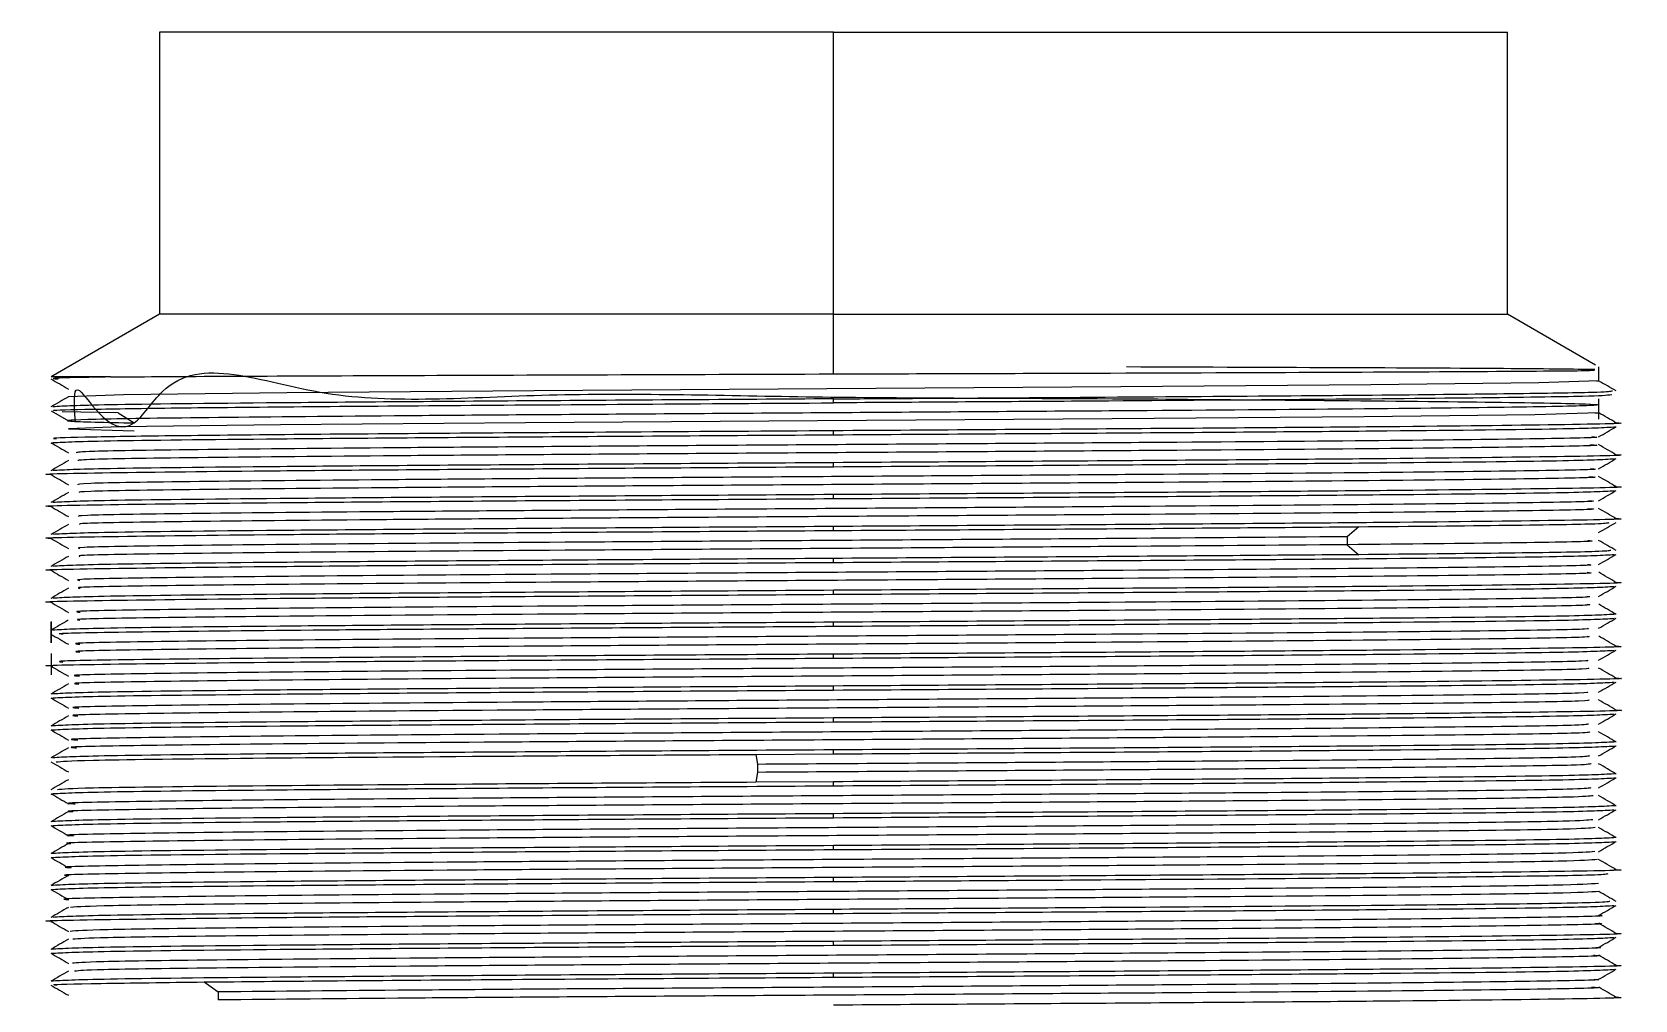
# Model space of a CAD drawing. Header units: millimetres. Extents: x 101 to 291, y 114 to 180.
# Drawn here: x 265.64 to 272.12, y 176.19 to 180.1 of the extents above; entities that cross this region are included whole.
import ezdxf

# ---------------------------------------------------------------- set-up
doc = ezdxf.new("R2010")
doc.units = ezdxf.units.MM

msp = doc.modelspace()

# ---------------------------------------------------------------- linework, layer by layer
at = {"color": 7, "linetype": 'Continuous', "lineweight": 25}
for p, q in [((266.1586, 180.0999), (266.1586, 178.9589)), ((268.8836, 180.0999), (266.1586, 180.0999)), ((268.8836, 178.9589), (268.8836, 180.0999)), ((268.8836, 180.0999), (271.6086, 180.0999)), ((271.6086, 178.9589), (271.6086, 180.0999)), ((266.1586, 178.9589), (265.72, 178.7057)), ((268.8836, 178.9589), (266.1586, 178.9589)), ((268.8836, 178.7178), (268.8836, 178.9589)), ((268.8836, 178.9589), (271.6086, 178.9589)), ((271.9646, 178.7534), (271.6086, 178.9589)), ((271.9772, 178.6894), (271.9772, 178.7468)), ((265.9609, 178.7057), (265.72, 178.7057)), ((268.8836, 178.6009), (268.8836, 178.617)), ((271.9772, 178.5355), (271.9772, 178.6178)), ((265.9919, 178.56), (265.7651, 178.5652)), ((265.9919, 178.5601), (266.0557, 178.5198)), ((268.8836, 178.4719), (268.8836, 178.488)), ((268.8836, 178.3429), (268.8836, 178.359)), ((268.8836, 178.2139), (268.8836, 178.23)), ((268.8836, 178.0849), (268.8836, 178.101)), ((271.0067, 178.1), (270.9598, 178.0597)), ((270.9598, 178.0597), (270.9598, 178.0274)), ((270.9598, 178.0274), (271.0067, 177.9871)), ((268.8836, 177.9559), (268.8836, 177.972)), ((268.8836, 177.8269), (268.8836, 177.843)), ((265.72, 177.7165), (265.72, 177.6309)), ((265.72, 177.714), (265.72, 177.6309)), ((265.72, 177.6309), (265.72, 177.714)), ((268.8836, 177.6979), (268.8836, 177.714)), ((265.72, 177.5875), (265.72, 177.5019)), ((268.8836, 177.5689), (268.8836, 177.585)), ((268.8836, 177.4399), (268.8836, 177.456)), ((268.8836, 177.3109), (268.8836, 177.327)), ((268.5696, 177.1798), (268.8836, 177.1819)), ((268.5696, 177.1799), (268.5765, 177.1396)), ((268.8836, 177.1819), (268.8836, 177.198)), ((268.5765, 177.1072), (268.5696, 177.0669)), ((268.5765, 177.1395), (268.5765, 177.1073)), ((268.8836, 177.069), (268.5696, 177.067)), ((268.8836, 177.0529), (268.8836, 177.069)), ((268.8836, 176.9239), (268.8836, 176.94)), ((268.8836, 176.7949), (268.8836, 176.811)), ((268.8836, 176.6659), (268.8836, 176.682)), ((268.8836, 176.5369), (268.8836, 176.553)), ((268.8836, 176.4079), (268.8836, 176.424)), ((268.8836, 176.2789), (268.8836, 176.295)), ((266.3391, 176.2597), (266.3952, 176.2194)), ((266.3953, 176.2194), (266.3953, 176.1871))]:
    msp.add_line(p, q, dxfattribs=at)
at = {"color": 7, "linetype": 'Continuous', "lineweight": 25, "flags": 128}
for points in [[(271.9677, 178.6897), (271.9773, 178.6894), (271.7345, 178.6813), (271.0559, 178.6732), (270.0454, 178.6651), (268.8572, 178.657), (267.6731, 178.649), (266.674, 178.6409), (266.0125, 178.6328), (265.7899, 178.6247), (265.7899, 178.6247)], [(265.7207, 178.5684), (265.7561, 178.548), (265.7914, 178.5276)], [(271.9615, 178.5607), (271.9769, 178.5601), (271.7193, 178.552), (271.0283, 178.5439), (270.0095, 178.5359), (268.8187, 178.5278), (267.6378, 178.5197), (266.6473, 178.5116), (265.9986, 178.5036), (265.7908, 178.4955), (266.0557, 178.4874), (266.0557, 178.4874)]]:
    msp.add_lwpolyline(points, dxfattribs=at)
at = {"color": 7, "linetype": 'Continuous', "lineweight": 25}
for points, knots in [([(265.8184, 178.5282), (265.8141, 178.5928), (265.8026, 178.7671), (265.9886, 178.3756), (266.2628, 178.8277), (266.7987, 178.5695), (267.7105, 178.6518), (268.7709, 178.6208), (269.8416, 178.6201), (270.8006, 178.6113), (271.5343, 178.6047), (271.9567, 178.5975), (272.0182, 178.5905), (271.7116, 178.5834), (271.0729, 178.5764), (270.1771, 178.5693), (269.1294, 178.5622), (268.0528, 178.5551), (267.0742, 178.5481), (266.3063, 178.541), (265.8475, 178.5339), (265.7215, 178.5269), (265.9443, 178.5221), (266.0557, 178.5198)], [0, 0, 0, 0, 0.023196, 0.062577, 0.076601, 0.127902, 0.179203, 0.230505, 0.281806, 0.333107, 0.384408, 0.435709, 0.487009, 0.538309, 0.589609, 0.640908, 0.692207, 0.743506, 0.794805, 0.846104, 0.897403, 0.948702, 1, 1, 1, 1]), ([(268.8836, 178.7178), (269.2428, 178.719), (269.9603, 178.7213), (270.9115, 178.7248), (271.6059, 178.7284), (271.9799, 178.7314), (271.9604, 178.7332), (271.9534, 178.7339)], [0, 0, 0, 0, 0.219522, 0.438617, 0.657284, 0.875524, 1, 1, 1, 1]), ([(271.962, 178.7354), (271.872, 178.7366), (271.6921, 178.7389), (271.0092, 178.7425), (270.3812, 178.7448), (270.0675, 178.746)], [0, 0, 0, 0, 0.3339896, 0.667323, 1, 1, 1, 1]), ([(265.9609, 178.7057), (265.8403, 178.7035), (265.692, 178.7008), (265.7396, 178.6981), (265.7484, 178.6976)], [0, 0, 0, 0, 0.813037, 1, 1, 1, 1]), ([(265.7198, 178.6977), (265.7316, 178.6909), (265.7551, 178.6773), (265.7787, 178.6637), (265.7905, 178.6569)], [0, 0, 0, 0, 0.5, 1, 1, 1, 1]), ([(265.9609, 178.7057), (266.1057, 178.7067), (266.3951, 178.7087), (267.1091, 178.7117), (267.9556, 178.7148), (268.5744, 178.7168), (268.8836, 178.7178)], [0, 0, 0, 0, 0.250623, 0.50083, 0.750623, 1, 1, 1, 1]), ([(272.0474, 178.6491), (272.0356, 178.656), (272.012, 178.6696), (271.9885, 178.6832), (271.9767, 178.69)], [0, 0, 0, 0, 0.5, 1, 1, 1, 1]), ([(265.7904, 178.6255), (265.7786, 178.6187), (265.755, 178.6051), (265.7315, 178.5914), (265.7197, 178.5846)], [0, 0, 0, 0, 0.5, 1, 1, 1, 1]), ([(268.8836, 178.617), (268.469, 178.6143), (267.6399, 178.6089), (266.5947, 178.6009), (265.8686, 178.5929), (265.774, 178.5876), (265.7275, 178.585)], [0, 0, 0, 0, 0.251947, 0.503893, 0.75584, 1, 1, 1, 1]), ([(265.7412, 178.5686), (265.7353, 178.5692), (265.7108, 178.5714), (265.8665, 178.5754), (266.2018, 178.5805), (266.7157, 178.5856), (267.3592, 178.5907), (268.0974, 178.5958), (268.6215, 178.5992), (268.8836, 178.6009)], [0, 0, 0, 0, 0.050507, 0.208756, 0.367005, 0.525253, 0.683502, 0.841751, 1, 1, 1, 1]), ([(268.8836, 178.617), (269.1683, 178.6188), (269.7378, 178.6225), (270.5296, 178.6281), (271.2038, 178.6336), (271.7039, 178.6392), (272.0076, 178.6445), (272.0252, 178.6479), (272.0333, 178.6495)], [0, 0, 0, 0, 0.170584, 0.341168, 0.511752, 0.682336, 0.85292, 1, 1, 1, 1]), ([(272.0301, 178.6328), (272.0087, 178.6309), (271.963, 178.6268), (271.5093, 178.6205), (270.8018, 178.614), (269.8926, 178.6074), (269.2199, 178.6031), (268.8836, 178.6009)], [0, 0, 0, 0, 0.18049, 0.385367, 0.590245, 0.795122, 1, 1, 1, 1]), ([(272.0474, 178.5201), (272.0356, 178.5269), (272.0122, 178.5404), (271.9888, 178.554), (271.9772, 178.5607)], [0, 0, 0, 0, 0.503483, 1, 1, 1, 1]), ([(265.7201, 178.4396), (265.7677, 178.4423), (265.8628, 178.4477), (266.5943, 178.4557), (267.64, 178.4638), (268.4691, 178.4692), (268.8836, 178.4719)], [0, 0, 0, 0, 0.249949, 0.499966, 0.749983, 1, 1, 1, 1]), ([(268.8836, 178.488), (268.6215, 178.4863), (268.0974, 178.4829), (267.3592, 178.4778), (266.7157, 178.4727), (266.2018, 178.4676), (265.8665, 178.4625), (265.7108, 178.4585), (265.7353, 178.4563), (265.7412, 178.4558)], [0, 0, 0, 0, 0.158297, 0.316595, 0.474892, 0.63319, 0.791487, 0.949784, 1, 1, 1, 1]), ([(272.0401, 178.5205), (272.0426, 178.5204), (272.1273, 178.5176), (271.8472, 178.5122), (271.1882, 178.5041), (270.1234, 178.4961), (269.2969, 178.4907), (268.8836, 178.488)], [0, 0, 0, 0, 0.007261, 0.255445, 0.50363, 0.751815, 1, 1, 1, 1]), ([(268.8836, 178.4719), (269.2982, 178.4746), (270.1273, 178.4799), (271.173, 178.488), (271.9045, 178.4961), (271.9996, 178.5014), (272.0471, 178.5041)], [0, 0, 0, 0, 0.250011, 0.500023, 0.750034, 1, 1, 1, 1]), ([(271.9767, 178.4634), (271.9886, 178.4702), (272.0122, 178.4839), (272.0359, 178.4975), (272.0477, 178.5044)], [0, 0, 0, 0, 0.5, 1, 1, 1, 1]), ([(265.7196, 178.4399), (265.7314, 178.433), (265.7551, 178.4194), (265.7787, 178.4057), (265.7905, 178.3989)], [0, 0, 0, 0, 0.5, 1, 1, 1, 1]), ([(271.9485, 178.4636), (271.9567, 178.4631), (272.0089, 178.4603), (271.7364, 178.455), (271.1399, 178.4479), (270.2366, 178.4407), (269.1777, 178.4335), (268.0816, 178.4263), (267.0804, 178.4191), (266.3094, 178.4119), (265.8437, 178.4052), (265.8287, 178.401), (265.8221, 178.3991)], [0, 0, 0, 0, 0.020822, 0.1322838, 0.243745, 0.3552056, 0.4666654, 0.5781246, 0.6895831, 0.8010409, 0.9124983, 1, 1, 1, 1]), ([(271.9415, 178.4318), (271.9533, 178.4312), (272.0115, 178.4282), (271.7387, 178.4228), (271.1393, 178.4156), (270.2368, 178.4084), (269.1776, 178.4012), (268.0817, 178.394), (267.0801, 178.3868), (266.3103, 178.3796), (265.8515, 178.3731), (265.8351, 178.369), (265.8283, 178.3673)], [0, 0, 0, 0, 0.028204, 0.139664, 0.251124, 0.362583, 0.474041, 0.585499, 0.696955, 0.808412, 0.919867, 1, 1, 1, 1]), ([(272.0476, 178.3911), (272.0358, 178.3979), (272.0121, 178.4115), (271.9885, 178.4252), (271.9767, 178.432)], [0, 0, 0, 0, 0.5, 1, 1, 1, 1]), ([(265.7266, 178.3104), (265.7243, 178.3105), (265.6399, 178.3132), (265.9202, 178.3187), (266.5789, 178.3267), (267.6438, 178.3348), (268.4703, 178.3402), (268.8836, 178.3429)], [0, 0, 0, 0, 0.006712, 0.255034, 0.503356, 0.751678, 1, 1, 1, 1]), ([(265.7906, 178.3675), (265.7788, 178.3607), (265.7551, 178.347), (265.7314, 178.3334), (265.7196, 178.3266)], [0, 0, 0, 0, 0.5, 1, 1, 1, 1]), ([(268.8836, 178.359), (268.469, 178.3563), (267.6399, 178.3509), (266.5947, 178.3429), (265.8687, 178.3349), (265.7742, 178.3296), (265.7276, 178.327)], [0, 0, 0, 0, 0.251988, 0.503977, 0.755965, 1, 1, 1, 1]), ([(272.0396, 178.3915), (272.0422, 178.3914), (272.1273, 178.3886), (271.8473, 178.3832), (271.1882, 178.3751), (270.1234, 178.3671), (269.2969, 178.3617), (268.8836, 178.359)], [0, 0, 0, 0, 0.00778, 0.255835, 0.50389, 0.751945, 1, 1, 1, 1]), ([(268.8836, 178.3429), (269.2982, 178.3456), (270.1273, 178.3509), (271.1726, 178.359), (271.8997, 178.367), (271.9944, 178.3723), (272.0411, 178.3749)], [0, 0, 0, 0, 0.251591, 0.503182, 0.754773, 1, 1, 1, 1]), ([(271.9768, 178.3344), (271.9887, 178.3412), (272.0123, 178.3549), (272.036, 178.3685), (272.0478, 178.3754)], [0, 0, 0, 0, 0.5, 1, 1, 1, 1]), ([(265.7196, 178.3109), (265.7314, 178.304), (265.7551, 178.2904), (265.7787, 178.2767), (265.7905, 178.2699)], [0, 0, 0, 0, 0.5, 1, 1, 1, 1]), ([(271.9422, 178.3346), (271.9518, 178.334), (272.0006, 178.331), (271.7126, 178.3256), (271.0963, 178.3185), (270.1816, 178.3113), (269.1171, 178.3041), (268.023, 178.2969), (267.0305, 178.2897), (266.2756, 178.2825), (265.8331, 178.276), (265.8291, 178.2718), (265.8274, 178.2701)], [0, 0, 0, 0, 0.027236, 0.138666, 0.250096, 0.361527, 0.472958, 0.58439, 0.695823, 0.807255, 0.918687, 1, 1, 1, 1]), ([(271.9367, 178.3028), (271.9495, 178.302), (272.0038, 178.2989), (271.7147, 178.2934), (271.0958, 178.2862), (270.1817, 178.279), (269.117, 178.2718), (268.0231, 178.2646), (267.0302, 178.2574), (266.2766, 178.2502), (265.8403, 178.2438), (265.8345, 178.2399), (265.8322, 178.2383)], [0, 0, 0, 0, 0.034582, 0.146009, 0.257438, 0.368867, 0.480296, 0.591727, 0.703157, 0.814587, 0.926017, 1, 1, 1, 1]), ([(272.0477, 178.2621), (272.0359, 178.2689), (272.0122, 178.2826), (271.9886, 178.2962), (271.9767, 178.303)], [0, 0, 0, 0, 0.5, 1, 1, 1, 1]), ([(265.7261, 178.1814), (265.7241, 178.1815), (265.6399, 178.1842), (265.9203, 178.1897), (266.5789, 178.1977), (267.6438, 178.2058), (268.4704, 178.2112), (268.8836, 178.2139)], [0, 0, 0, 0, 0.006285, 0.254714, 0.503143, 0.751571, 1, 1, 1, 1]), ([(265.7906, 178.2385), (265.7788, 178.2317), (265.7551, 178.218), (265.7315, 178.2044), (265.7196, 178.1975)], [0, 0, 0, 0, 0.5, 1, 1, 1, 1]), ([(268.8836, 178.23), (268.469, 178.2273), (267.6399, 178.2219), (266.5947, 178.2139), (265.8687, 178.2059), (265.7741, 178.2006), (265.7275, 178.198)], [0, 0, 0, 0, 0.251959, 0.503919, 0.755878, 1, 1, 1, 1]), ([(272.0392, 178.2625), (272.042, 178.2624), (272.1273, 178.2596), (271.8474, 178.2542), (271.1882, 178.2461), (270.1234, 178.2381), (269.2969, 178.2327), (268.8836, 178.23)], [0, 0, 0, 0, 0.008175, 0.256131, 0.504088, 0.752044, 1, 1, 1, 1]), ([(268.8836, 178.2139), (269.2982, 178.2166), (270.1273, 178.2219), (271.1726, 178.23), (271.8995, 178.238), (271.9941, 178.2433), (272.0408, 178.2459)], [0, 0, 0, 0, 0.251665, 0.503331, 0.754996, 1, 1, 1, 1]), ([(271.9767, 178.2054), (271.9886, 178.2122), (272.0122, 178.2259), (272.0359, 178.2395), (272.0477, 178.2464)], [0, 0, 0, 0, 0.5, 1, 1, 1, 1]), ([(265.7195, 178.1819), (265.7313, 178.175), (265.7549, 178.1614), (265.7786, 178.1477), (265.7904, 178.1409)], [0, 0, 0, 0, 0.5, 1, 1, 1, 1]), ([(271.9374, 178.2056), (271.9476, 178.2049), (271.992, 178.2018), (271.6874, 178.1962), (271.0519, 178.1891), (270.126, 178.1819), (269.0563, 178.1747), (267.9648, 178.1675), (266.9814, 178.1603), (266.243, 178.1531), (265.8232, 178.1467), (265.8293, 178.1427), (265.8317, 178.1411)], [0, 0, 0, 0, 0.033289, 0.144759, 0.256229, 0.367698, 0.479168, 0.590639, 0.70211, 0.813581, 0.925053, 1, 1, 1, 1]), ([(271.9333, 178.1738), (271.9465, 178.1729), (271.9957, 178.1696), (271.6893, 178.164), (271.0515, 178.1568), (270.1261, 178.1496), (269.0563, 178.1424), (267.9649, 178.1352), (266.9811, 178.128), (266.2441, 178.1208), (265.8299, 178.1146), (265.8337, 178.1107), (265.8352, 178.1093)], [0, 0, 0, 0, 0.040591, 0.152058, 0.263524, 0.374991, 0.486458, 0.597926, 0.709394, 0.820862, 0.932332, 1, 1, 1, 1]), ([(272.0477, 178.1331), (272.0358, 178.1399), (272.0122, 178.1535), (271.9885, 178.1672), (271.9767, 178.174)], [0, 0, 0, 0, 0.5, 1, 1, 1, 1]), ([(265.7265, 178.0524), (265.7243, 178.0525), (265.6399, 178.0552), (265.9202, 178.0607), (266.5789, 178.0687), (267.6438, 178.0768), (268.4703, 178.0822), (268.8836, 178.0849)], [0, 0, 0, 0, 0.006697, 0.255023, 0.503348, 0.751674, 1, 1, 1, 1]), ([(265.7905, 178.1095), (265.7787, 178.1027), (265.7551, 178.089), (265.7314, 178.0754), (265.7196, 178.0686)], [0, 0, 0, 0, 0.5, 1, 1, 1, 1]), ([(268.8836, 178.101), (268.469, 178.0983), (267.6399, 178.0929), (266.5947, 178.0849), (265.8689, 178.0769), (265.7743, 178.0716), (265.7278, 178.069)], [0, 0, 0, 0, 0.25204, 0.504079, 0.756119, 1, 1, 1, 1]), ([(272.0396, 178.1335), (272.0422, 178.1334), (272.1273, 178.1306), (271.8473, 178.1252), (271.1882, 178.1171), (270.1234, 178.1091), (269.2969, 178.1037), (268.8836, 178.101)], [0, 0, 0, 0, 0.007792, 0.255844, 0.503896, 0.751948, 1, 1, 1, 1]), ([(271.0067, 178.1), (271.2213, 178.102), (271.6505, 178.1062), (271.9948, 178.1118), (272.012, 178.1154), (272.0193, 178.1169)], [0, 0, 0, 0, 0.365506, 0.731011, 1, 1, 1, 1]), ([(271.9767, 178.0764), (271.9885, 178.0832), (272.0122, 178.0969), (272.0358, 178.1105), (272.0476, 178.1174)], [0, 0, 0, 0, 0.5, 1, 1, 1, 1]), ([(265.7196, 178.0529), (265.7314, 178.046), (265.7551, 178.0324), (265.7787, 178.0187), (265.7905, 178.0119)], [0, 0, 0, 0, 0.5, 1, 1, 1, 1]), ([(270.9598, 178.0597), (270.6674, 178.0573), (270.0826, 178.0525), (268.9921, 178.0453), (267.9077, 178.0381), (266.9326, 178.0309), (266.2114, 178.0237), (265.8132, 178.0174), (265.8287, 178.0136), (265.8347, 178.0121)], [0, 0, 0, 0, 0.1510866, 0.3021735, 0.4532614, 0.60435, 0.7554393, 0.9065289, 1, 1, 1, 1]), ([(270.9598, 178.0274), (270.6674, 178.025), (270.0826, 178.0202), (268.9921, 178.013), (267.9078, 178.0058), (266.9323, 177.9986), (266.2125, 177.9914), (265.8193, 177.9853), (265.8322, 177.9816), (265.8368, 177.9803)], [0, 0, 0, 0, 0.15258, 0.305161, 0.457743, 0.610325, 0.762908, 0.915491, 1, 1, 1, 1]), ([(271.9326, 178.0445), (271.9438, 178.0436), (271.9842, 178.0403), (271.675, 178.0346), (271.1982, 178.0298), (270.9598, 178.0274)], [0, 0, 0, 0, 0.161198, 0.580599, 1, 1, 1, 1]), ([(272.0476, 178.004), (272.0358, 178.0109), (272.0121, 178.0245), (271.9885, 178.0382), (271.9766, 178.045)], [0, 0, 0, 0, 0.5, 1, 1, 1, 1]), ([(265.7265, 177.9234), (265.7243, 177.9235), (265.6399, 177.9262), (265.9202, 177.9317), (266.5789, 177.9397), (267.6438, 177.9478), (268.4703, 177.9532), (268.8836, 177.9559)], [0, 0, 0, 0, 0.006622, 0.254967, 0.503311, 0.751656, 1, 1, 1, 1]), ([(265.7902, 177.9803), (265.7785, 177.9735), (265.755, 177.96), (265.7315, 177.9464), (265.7198, 177.9396)], [0, 0, 0, 0, 0.5, 1, 1, 1, 1]), ([(268.8836, 177.972), (268.469, 177.9693), (267.6399, 177.9639), (266.5947, 177.9559), (265.8685, 177.9479), (265.7739, 177.9426), (265.7273, 177.94)], [0, 0, 0, 0, 0.251907, 0.503814, 0.7557211, 1, 1, 1, 1]), ([(271.9314, 177.9476), (271.9409, 177.9466), (271.9739, 177.9432), (271.6337, 177.9375), (270.9609, 177.9303), (270.0135, 177.9231), (268.9347, 177.9159), (267.8493, 177.9087), (266.8852, 177.9015), (266.1809, 177.8943), (265.8039, 177.8882), (265.828, 177.8844), (265.8367, 177.8831)], [0, 0, 0, 0, 0.045509, 0.156977, 0.268446, 0.379914, 0.491382, 0.60285, 0.714319, 0.825788, 0.937258, 1, 1, 1, 1]), ([(268.8836, 177.9559), (269.2982, 177.9586), (270.1273, 177.9639), (271.1726, 177.972), (271.8992, 177.98), (271.9939, 177.9853), (272.0405, 177.9879)], [0, 0, 0, 0, 0.251744, 0.503488, 0.755232, 1, 1, 1, 1]), ([(272.0256, 178.0045), (272.0183, 178.0028), (272.002, 177.9991), (271.6513, 177.9933), (271.2216, 177.9892), (271.0067, 177.9871)], [0, 0, 0, 0, 0.289847, 0.644923, 1, 1, 1, 1]), ([(271.9767, 177.9474), (271.9886, 177.9542), (272.0122, 177.9679), (272.0359, 177.9815), (272.0477, 177.9884)], [0, 0, 0, 0, 0.4999997, 1, 1, 1, 1]), ([(265.7195, 177.9239), (265.7313, 177.917), (265.755, 177.9034), (265.7786, 177.8897), (265.7904, 177.8829)], [0, 0, 0, 0, 0.5, 1, 1, 1, 1]), ([(271.93, 177.9158), (271.9418, 177.9146), (271.9787, 177.9111), (271.6352, 177.9052), (270.9606, 177.898), (270.0136, 177.8908), (268.9346, 177.8836), (267.8494, 177.8764), (266.8848, 177.8692), (266.1821, 177.862), (265.8094, 177.8561), (265.8304, 177.8525), (265.8374, 177.8513)], [0, 0, 0, 0, 0.0526921, 0.1641567, 0.2756211, 0.3870854, 0.4985497, 0.6100141, 0.7214788, 0.8329439, 0.9444095, 1, 1, 1, 1]), ([(272.0475, 177.8751), (272.0358, 177.8819), (272.0124, 177.8955), (271.9889, 177.909), (271.9772, 177.9158)], [0, 0, 0, 0, 0.5, 1, 1, 1, 1]), ([(265.7271, 177.7944), (265.7247, 177.7945), (265.6399, 177.7972), (265.9201, 177.8027), (266.579, 177.8107), (267.6438, 177.8188), (268.4703, 177.8242), (268.8836, 177.8269)], [0, 0, 0, 0, 0.0072722, 0.2554541, 0.5036361, 0.751818, 1, 1, 1, 1]), ([(265.7901, 177.8513), (265.7784, 177.8445), (265.7549, 177.831), (265.7315, 177.8174), (265.7197, 177.8106)], [0, 0, 0, 0, 0.5, 1, 1, 1, 1]), ([(268.8836, 177.843), (268.469, 177.8403), (267.6399, 177.8349), (266.5947, 177.8269), (265.8684, 177.8189), (265.7738, 177.8136), (265.7273, 177.811)], [0, 0, 0, 0, 0.251889, 0.503777, 0.755666, 1, 1, 1, 1]), ([(271.9301, 177.8186), (271.9384, 177.8175), (271.9646, 177.814), (271.6052, 177.8081), (270.9144, 177.8009), (269.9566, 177.7937), (268.8738, 177.7865), (267.7921, 177.7793), (266.8381, 177.7721), (266.1513, 177.7649), (265.7945, 177.7589), (265.8266, 177.7553), (265.8375, 177.7541)], [0, 0, 0, 0, 0.051567, 0.163014, 0.274462, 0.385908, 0.497354, 0.608799, 0.720243, 0.831687, 0.94313, 1, 1, 1, 1]), ([(272.0401, 177.8755), (272.0426, 177.8754), (272.1273, 177.8726), (271.8472, 177.8672), (271.1882, 177.8591), (270.1234, 177.8511), (269.2969, 177.8457), (268.8836, 177.843)], [0, 0, 0, 0, 0.007254, 0.255441, 0.503627, 0.751814, 1, 1, 1, 1]), ([(268.8836, 177.8269), (269.2982, 177.8296), (270.1274, 177.8349), (271.1725, 177.843), (271.8991, 177.851), (271.9937, 177.8563), (272.0403, 177.8589)], [0, 0, 0, 0, 0.251803, 0.503606, 0.755409, 1, 1, 1, 1]), ([(271.9767, 177.8184), (271.9885, 177.8252), (272.0121, 177.8389), (272.0358, 177.8525), (272.0476, 177.8593)], [0, 0, 0, 0, 0.4999997, 1, 1, 1, 1]), ([(265.7195, 177.7948), (265.7313, 177.788), (265.755, 177.7744), (265.7786, 177.7607), (265.7905, 177.7539)], [0, 0, 0, 0, 0.5, 1, 1, 1, 1]), ([(271.9301, 177.7868), (271.9403, 177.7855), (271.9698, 177.7818), (271.6066, 177.7758), (270.9141, 177.7686), (269.9567, 177.7614), (268.8737, 177.7542), (267.7921, 177.747), (266.8377, 177.7398), (266.1527, 177.7326), (265.7995, 177.7268), (265.8281, 177.7233), (265.8369, 177.7223)], [0, 0, 0, 0, 0.058701, 0.17015, 0.281597, 0.393044, 0.50449, 0.615935, 0.72738, 0.838824, 0.950268, 1, 1, 1, 1]), ([(272.0475, 177.7461), (272.0357, 177.7529), (272.0123, 177.7664), (271.9888, 177.78), (271.9771, 177.7868)], [0, 0, 0, 0, 0.5, 1, 1, 1, 1]), ([(265.79, 177.7222), (265.7783, 177.7155), (265.7548, 177.7019), (265.7314, 177.6884), (265.7196, 177.6816)], [0, 0, 0, 0, 0.5, 1, 1, 1, 1]), ([(268.8836, 177.714), (268.469, 177.7113), (267.6399, 177.7059), (266.5947, 177.6979), (265.8679, 177.6899), (265.7733, 177.6846), (265.7266, 177.682)], [0, 0, 0, 0, 0.251716, 0.503431, 0.755147, 1, 1, 1, 1]), ([(265.7693, 177.6654), (265.7573, 177.6665), (265.7202, 177.6701), (266.081, 177.6761), (266.7849, 177.6834), (267.7681, 177.6906), (268.5118, 177.6955), (268.8836, 177.6979)], [0, 0, 0, 0, 0.108034, 0.331026, 0.554017, 0.777009, 1, 1, 1, 1]), ([(271.9299, 177.6896), (271.9362, 177.6883), (271.9548, 177.6847), (271.5754, 177.6787), (270.8671, 177.6715), (269.8993, 177.6643), (268.8129, 177.6571), (267.7353, 177.6499), (266.7917, 177.6427), (266.1228, 177.6355), (265.7855, 177.6296), (265.8247, 177.6262), (265.837, 177.6251)], [0, 0, 0, 0, 0.057729, 0.16915, 0.280572, 0.391995, 0.503418, 0.614842, 0.726266, 0.83769, 0.949113, 1, 1, 1, 1]), ([(272.0471, 177.7462), (271.9996, 177.7436), (271.9045, 177.7382), (271.1729, 177.7301), (270.1273, 177.7221), (269.2982, 177.7167), (268.8836, 177.714)], [0, 0, 0, 0, 0.24995, 0.499966, 0.749983, 1, 1, 1, 1]), ([(268.8836, 177.6979), (269.2982, 177.7006), (270.1274, 177.7059), (271.1725, 177.714), (271.899, 177.722), (271.9937, 177.7273), (272.0403, 177.7299)], [0, 0, 0, 0, 0.251804, 0.503609, 0.755413, 1, 1, 1, 1]), ([(271.9767, 177.6894), (271.9885, 177.6962), (272.0122, 177.7099), (272.0358, 177.7235), (272.0477, 177.7303)], [0, 0, 0, 0, 0.5, 1, 1, 1, 1]), ([(265.7196, 177.6658), (265.7315, 177.659), (265.7551, 177.6453), (265.7788, 177.6317), (265.7906, 177.6248)], [0, 0, 0, 0, 0.5, 1, 1, 1, 1]), ([(271.9311, 177.6578), (271.9391, 177.6564), (271.9606, 177.6526), (271.5768, 177.6464), (270.8668, 177.6392), (269.8994, 177.632), (268.8129, 177.6248), (267.7353, 177.6176), (266.7915, 177.6104), (266.1236, 177.6033), (265.7878, 177.5974), (265.825, 177.594), (265.836, 177.593)], [0, 0, 0, 0, 0.06468, 0.17572, 0.286761, 0.397802, 0.508844, 0.619886, 0.730929, 0.841971, 0.953013, 1, 1, 1, 1]), ([(272.0475, 177.6171), (272.0357, 177.6239), (272.0123, 177.6374), (271.9888, 177.651), (271.9771, 177.6578)], [0, 0, 0, 0, 0.5, 1, 1, 1, 1]), ([(265.7278, 177.5364), (265.7251, 177.5365), (265.6399, 177.5392), (265.9199, 177.5447), (266.579, 177.5527), (267.6438, 177.5608), (268.4703, 177.5662), (268.8836, 177.5689)], [0, 0, 0, 0, 0.007949, 0.255962, 0.503975, 0.751987, 1, 1, 1, 1]), ([(268.8836, 177.585), (268.5118, 177.5826), (267.7682, 177.5778), (266.7845, 177.5705), (266.0825, 177.5633), (265.725, 177.5574), (265.7583, 177.554), (265.7681, 177.553)], [0, 0, 0, 0, 0.226118, 0.452236, 0.678354, 0.904471, 1, 1, 1, 1]), ([(271.9308, 177.5606), (271.9345, 177.5592), (271.9446, 177.5554), (271.5446, 177.5493), (270.819, 177.5421), (269.8416, 177.5349), (268.7521, 177.5277), (267.6789, 177.5205), (266.7462, 177.5133), (266.0956, 177.5061), (265.777, 177.5004), (265.8226, 177.497), (265.8357, 177.4961)], [0, 0, 0, 0, 0.063683, 0.175119, 0.286556, 0.397992, 0.509427, 0.620862, 0.732296, 0.843729, 0.955162, 1, 1, 1, 1]), ([(272.0404, 177.6175), (272.0427, 177.6174), (272.1273, 177.6146), (271.8471, 177.6092), (271.1883, 177.6011), (270.1234, 177.5931), (269.2969, 177.5877), (268.8836, 177.585)], [0, 0, 0, 0, 0.007001, 0.255251, 0.503501, 0.75175, 1, 1, 1, 1]), ([(268.8836, 177.5689), (269.2982, 177.5716), (270.1274, 177.5769), (271.1725, 177.585), (271.8987, 177.593), (271.9933, 177.5983), (272.0398, 177.6009)], [0, 0, 0, 0, 0.251928, 0.503856, 0.755784, 1, 1, 1, 1]), ([(271.9766, 177.5604), (271.9885, 177.5672), (272.0121, 177.5808), (272.0358, 177.5945), (272.0476, 177.6013)], [0, 0, 0, 0, 0.5, 1, 1, 1, 1]), ([(265.7195, 177.5368), (265.7313, 177.53), (265.755, 177.5163), (265.7787, 177.5027), (265.7905, 177.4958)], [0, 0, 0, 0, 0.5, 1, 1, 1, 1]), ([(271.9335, 177.5288), (271.9384, 177.5272), (271.951, 177.5233), (271.5459, 177.517), (270.8188, 177.5098), (269.8417, 177.5026), (268.752, 177.4954), (267.679, 177.4882), (266.7457, 177.481), (266.0973, 177.4739), (265.781, 177.4683), (265.822, 177.4651), (265.8324, 177.4642)], [0, 0, 0, 0, 0.070925, 0.182364, 0.293803, 0.405242, 0.516679, 0.628117, 0.739553, 0.850989, 0.962424, 1, 1, 1, 1]), ([(272.0477, 177.488), (272.0358, 177.4948), (272.0122, 177.5085), (271.9885, 177.5222), (271.9767, 177.529)], [0, 0, 0, 0, 0.5000003, 1, 1, 1, 1]), ([(265.7904, 177.4645), (265.7786, 177.4576), (265.7549, 177.444), (265.7312, 177.4303), (265.7194, 177.4235)], [0, 0, 0, 0, 0.5, 1, 1, 1, 1]), ([(268.8836, 177.456), (268.4691, 177.4533), (267.64, 177.4479), (266.5943, 177.4399), (265.8627, 177.4318), (265.7676, 177.4264), (265.7201, 177.4237)], [0, 0, 0, 0, 0.250011, 0.500023, 0.750034, 1, 1, 1, 1]), ([(265.7201, 177.4076), (265.7677, 177.4103), (265.8628, 177.4157), (266.5943, 177.4237), (267.64, 177.4318), (268.4691, 177.4372), (268.8836, 177.4399)], [0, 0, 0, 0, 0.24995, 0.499966, 0.749983, 1, 1, 1, 1]), ([(271.9328, 177.4316), (271.9332, 177.4301), (271.934, 177.4262), (271.5127, 177.4199), (270.7703, 177.4127), (269.7836, 177.4055), (268.6913, 177.3983), (267.6231, 177.3911), (266.7013, 177.3839), (266.0695, 177.3767), (265.7688, 177.3711), (265.8198, 177.3679), (265.8329, 177.3671)], [0, 0, 0, 0, 0.0698399, 0.1812773, 0.2927154, 0.4041542, 0.5155937, 0.6270339, 0.7384746, 0.8499158, 0.9613573, 1, 1, 1, 1]), ([(272.0407, 177.4885), (272.0429, 177.4884), (272.1273, 177.4856), (271.847, 177.4802), (271.1883, 177.4721), (270.1234, 177.4641), (269.2969, 177.4587), (268.8836, 177.456)], [0, 0, 0, 0, 0.006654, 0.254991, 0.503327, 0.751664, 1, 1, 1, 1]), ([(268.8836, 177.4399), (269.2982, 177.4426), (270.1274, 177.4479), (271.1725, 177.456), (271.8986, 177.464), (271.9932, 177.4693), (272.0398, 177.4719)], [0, 0, 0, 0, 0.251941, 0.503882, 0.755823, 1, 1, 1, 1]), ([(271.9767, 177.4314), (271.9885, 177.4382), (272.0122, 177.4518), (272.0358, 177.4655), (272.0476, 177.4723)], [0, 0, 0, 0, 0.5, 1, 1, 1, 1]), ([(265.7196, 177.4078), (265.7314, 177.401), (265.7551, 177.3873), (265.7788, 177.3737), (265.7906, 177.3668)], [0, 0, 0, 0, 0.5, 1, 1, 1, 1]), ([(271.9368, 177.3998), (271.938, 177.3981), (271.941, 177.394), (271.5138, 177.3876), (270.77, 177.3804), (269.7837, 177.3732), (268.6912, 177.366), (267.6232, 177.3588), (266.7008, 177.3516), (266.0714, 177.3445), (265.7723, 177.339), (265.8181, 177.3359), (265.8282, 177.3353)], [0, 0, 0, 0, 0.077135, 0.188575, 0.300017, 0.411459, 0.522901, 0.634345, 0.745789, 0.857233, 0.968678, 1, 1, 1, 1]), ([(272.0477, 177.359), (272.0358, 177.3658), (272.0122, 177.3795), (271.9885, 177.3932), (271.9767, 177.4)], [0, 0, 0, 0, 0.5, 1, 1, 1, 1]), ([(265.7905, 177.3355), (265.7787, 177.3287), (265.755, 177.315), (265.7313, 177.3013), (265.7195, 177.2945)], [0, 0, 0, 0, 0.5, 1, 1, 1, 1]), ([(268.8836, 177.327), (268.4691, 177.3243), (267.64, 177.3189), (266.5943, 177.3109), (265.8627, 177.3028), (265.7676, 177.2974), (265.7201, 177.2947)], [0, 0, 0, 0, 0.250011, 0.500023, 0.750034, 1, 1, 1, 1]), ([(265.7201, 177.2786), (265.7677, 177.2813), (265.8628, 177.2867), (266.5943, 177.2947), (267.64, 177.3028), (268.4691, 177.3082), (268.8836, 177.3109)], [0, 0, 0, 0, 0.24995, 0.499966, 0.749983, 1, 1, 1, 1]), ([(271.9359, 177.3026), (271.9322, 177.3009), (271.923, 177.2969), (271.4797, 177.2905), (270.7208, 177.2833), (269.7252, 177.2761), (268.6306, 177.2689), (267.5677, 177.2617), (266.6573, 177.2545), (266.0448, 177.2473), (265.7611, 177.2419), (265.8166, 177.2388), (265.8291, 177.2381)], [0, 0, 0, 0, 0.0758286, 0.1873043, 0.2987798, 0.4102552, 0.5217305, 0.633206, 0.7446817, 0.8561579, 0.9676346, 1, 1, 1, 1]), ([(272.0407, 177.3595), (272.0429, 177.3594), (272.1273, 177.3566), (271.847, 177.3512), (271.1883, 177.3431), (270.1234, 177.3351), (269.2969, 177.3297), (268.8836, 177.327)], [0, 0, 0, 0, 0.006708, 0.255031, 0.503354, 0.751677, 1, 1, 1, 1]), ([(268.8836, 177.3109), (269.2982, 177.3136), (270.1274, 177.3189), (271.1725, 177.327), (271.8983, 177.335), (271.9928, 177.3403), (272.0393, 177.3429)], [0, 0, 0, 0, 0.252057, 0.504114, 0.75617, 1, 1, 1, 1]), ([(271.9767, 177.3023), (271.9886, 177.3092), (272.0122, 177.3228), (272.0359, 177.3365), (272.0477, 177.3433)], [0, 0, 0, 0, 0.5, 1, 1, 1, 1]), ([(265.7196, 177.2788), (265.7315, 177.272), (265.7551, 177.2583), (265.7788, 177.2447), (265.7906, 177.2378)], [0, 0, 0, 0, 0.5, 1, 1, 1, 1]), ([(271.9413, 177.2707), (271.9381, 177.269), (271.9305, 177.2648), (271.4808, 177.2582), (270.7206, 177.251), (269.7253, 177.2438), (268.6305, 177.2366), (267.5678, 177.2294), (266.6567, 177.2223), (266.0468, 177.2151), (265.764, 177.2097), (265.8138, 177.2068), (265.823, 177.2063)], [0, 0, 0, 0, 0.083171, 0.194649, 0.306127, 0.417605, 0.529083, 0.640561, 0.75204, 0.863518, 0.974998, 1, 1, 1, 1]), ([(272.0478, 177.23), (272.036, 177.2368), (272.0123, 177.2505), (271.9887, 177.2641), (271.9768, 177.271)], [0, 0, 0, 0, 0.5000003, 1, 1, 1, 1]), ([(265.7906, 177.2065), (265.7787, 177.1997), (265.7551, 177.186), (265.7314, 177.1723), (265.7196, 177.1655)], [0, 0, 0, 0, 0.5, 1, 1, 1, 1]), ([(268.8836, 177.198), (268.469, 177.1953), (267.6399, 177.1899), (266.5947, 177.1819), (265.8679, 177.1739), (265.7733, 177.1686), (265.7266, 177.166)], [0, 0, 0, 0, 0.251718, 0.503435, 0.755153, 1, 1, 1, 1]), ([(265.7404, 177.1494), (265.7638, 177.1517), (265.8134, 177.1567), (266.4351, 177.1642), (267.3842, 177.172), (268.1744, 177.1772), (268.5696, 177.1798)], [0, 0, 0, 0, 0.231151, 0.487434, 0.743717, 1, 1, 1, 1]), ([(271.9405, 177.1736), (271.932, 177.1718), (271.9121, 177.1676), (271.4457, 177.1611), (270.6713, 177.1539), (269.6647, 177.1467), (268.9392, 177.1419), (268.5765, 177.1395)], [0, 0, 0, 0, 0.155411, 0.36656, 0.577707, 0.788854, 1, 1, 1, 1]), ([(272.0471, 177.2302), (271.9996, 177.2276), (271.9045, 177.2222), (271.1729, 177.2141), (270.1273, 177.2061), (269.2982, 177.2007), (268.8836, 177.198)], [0, 0, 0, 0, 0.24995, 0.499966, 0.749983, 1, 1, 1, 1]), ([(268.8836, 177.1819), (269.2982, 177.1846), (270.1273, 177.1899), (271.173, 177.198), (271.9045, 177.2061), (271.9996, 177.2114), (272.0471, 177.2141)], [0, 0, 0, 0, 0.250011, 0.500023, 0.750034, 1, 1, 1, 1]), ([(271.9767, 177.1733), (271.9885, 177.1802), (272.0122, 177.1938), (272.0358, 177.2075), (272.0477, 177.2143)], [0, 0, 0, 0, 0.5, 1, 1, 1, 1]), ([(265.7199, 177.1497), (265.7316, 177.1429), (265.7552, 177.1293), (265.7788, 177.1157), (265.7906, 177.1088)], [0, 0, 0, 0, 0.5, 1, 1, 1, 1]), ([(271.9473, 177.1418), (271.9389, 177.1398), (271.9201, 177.1355), (271.4467, 177.1288), (270.6711, 177.1216), (269.6648, 177.1144), (268.9393, 177.1096), (268.5765, 177.1072)], [0, 0, 0, 0, 0.167056, 0.375294, 0.58353, 0.791765, 1, 1, 1, 1]), ([(272.0478, 177.101), (272.0359, 177.1078), (272.0123, 177.1215), (271.9886, 177.1352), (271.9768, 177.142)], [0, 0, 0, 0, 0.5, 1, 1, 1, 1]), ([(265.7905, 177.0775), (265.7787, 177.0707), (265.7551, 177.0571), (265.7316, 177.0435), (265.7198, 177.0367)], [0, 0, 0, 0, 0.5, 1, 1, 1, 1]), ([(265.7201, 177.0206), (265.7677, 177.0233), (265.8628, 177.0287), (266.5943, 177.0367), (267.64, 177.0448), (268.4691, 177.0502), (268.8836, 177.0529)], [0, 0, 0, 0, 0.24995, 0.499966, 0.749983, 1, 1, 1, 1]), ([(268.5696, 177.067), (268.1744, 177.0644), (267.3841, 177.0591), (266.4356, 177.0513), (265.8185, 177.0439), (265.7688, 177.039), (265.7457, 177.0367)], [0, 0, 0, 0, 0.258392, 0.516785, 0.775177, 1, 1, 1, 1]), ([(271.9459, 177.0446), (271.932, 177.0427), (271.9005, 177.0384), (271.4107, 177.0317), (270.62, 177.0245), (269.6074, 177.0173), (268.5094, 177.0101), (267.4584, 177.0029), (266.5716, 176.9957), (265.9987, 176.9886), (265.7462, 176.9833), (265.8084, 176.9805), (265.8179, 176.9801)], [0, 0, 0, 0, 0.088219, 0.199698, 0.311177, 0.422655, 0.534132, 0.64561, 0.757087, 0.868565, 0.980043, 1, 1, 1, 1]), ([(272.0471, 177.1012), (271.9996, 177.0986), (271.9045, 177.0932), (271.1729, 177.0851), (270.1273, 177.0771), (269.2982, 177.0717), (268.8836, 177.069)], [0, 0, 0, 0, 0.24995, 0.499966, 0.749983, 1, 1, 1, 1]), ([(268.8836, 177.0529), (269.2982, 177.0556), (270.1273, 177.0609), (271.173, 177.069), (271.9045, 177.0771), (271.9996, 177.0824), (272.0471, 177.0851)], [0, 0, 0, 0, 0.250011, 0.500023, 0.750034, 1, 1, 1, 1]), ([(271.9767, 177.0443), (271.9885, 177.0511), (272.0121, 177.0648), (272.0357, 177.0784), (272.0475, 177.0852)], [0, 0, 0, 0, 0.5, 1, 1, 1, 1]), ([(265.7199, 177.0207), (265.7317, 177.0139), (265.7552, 177.0003), (265.7788, 176.9867), (265.7906, 176.9799)], [0, 0, 0, 0, 0.5, 1, 1, 1, 1]), ([(271.9541, 177.0128), (271.9398, 177.0107), (271.909, 177.0063), (271.4117, 176.9994), (270.6198, 176.9922), (269.6075, 176.985), (268.5094, 176.9778), (267.4586, 176.9707), (266.5708, 176.9635), (266.0013, 176.9563), (265.7478, 176.9512), (265.8034, 176.9485), (265.809, 176.9483)], [0, 0, 0, 0, 0.095592, 0.207071, 0.31855, 0.430028, 0.541506, 0.652984, 0.764462, 0.87594, 0.987418, 1, 1, 1, 1]), ([(272.0475, 176.9721), (272.0357, 176.979), (272.0122, 176.9926), (271.9886, 177.0062), (271.9768, 177.013)], [0, 0, 0, 0, 0.5, 1, 1, 1, 1]), ([(265.7906, 176.9485), (265.7788, 176.9417), (265.7552, 176.9281), (265.7316, 176.9145), (265.7199, 176.9077)], [0, 0, 0, 0, 0.5, 1, 1, 1, 1]), ([(268.8836, 176.94), (268.4691, 176.9373), (267.64, 176.9319), (266.5943, 176.9239), (265.8627, 176.9158), (265.7676, 176.9104), (265.7201, 176.9077)], [0, 0, 0, 0, 0.250011, 0.500023, 0.750034, 1, 1, 1, 1]), ([(265.7201, 176.8916), (265.7677, 176.8943), (265.8628, 176.8997), (266.5943, 176.9077), (267.64, 176.9158), (268.4691, 176.9212), (268.8836, 176.9239)], [0, 0, 0, 0, 0.24995, 0.499966, 0.749983, 1, 1, 1, 1]), ([(271.953, 176.9156), (271.9329, 176.9135), (271.8891, 176.9091), (271.3749, 176.9023), (270.5688, 176.8951), (269.5482, 176.8879), (268.449, 176.8807), (267.4045, 176.8735), (266.5299, 176.8664), (265.9775, 176.8592), (265.739, 176.8541), (265.8036, 176.8514), (265.8107, 176.8511)], [0, 0, 0, 0, 0.094568, 0.20601, 0.317452, 0.428894, 0.540335, 0.651776, 0.763216, 0.874655, 0.986093, 1, 1, 1, 1]), ([(272.0471, 176.9722), (271.9996, 176.9696), (271.9045, 176.9642), (271.1729, 176.9561), (270.1273, 176.9481), (269.2982, 176.9427), (268.8836, 176.94)], [0, 0, 0, 0, 0.24995, 0.499966, 0.749983, 1, 1, 1, 1]), ([(268.8836, 176.9239), (269.2982, 176.9266), (270.1274, 176.9319), (271.1725, 176.94), (271.8986, 176.948), (271.9932, 176.9533), (272.0398, 176.9559)], [0, 0, 0, 0, 0.251945, 0.50389, 0.755835, 1, 1, 1, 1]), ([(271.9767, 176.9154), (271.9885, 176.9222), (272.0121, 176.9358), (272.0357, 176.9494), (272.0474, 176.9562)], [0, 0, 0, 0, 0.5, 1, 1, 1, 1]), ([(265.7198, 176.8917), (265.7316, 176.8849), (265.7552, 176.8713), (265.7787, 176.8576), (265.7905, 176.8508)], [0, 0, 0, 0, 0.5, 1, 1, 1, 1]), ([(271.9625, 176.8838), (271.9417, 176.8816), (271.898, 176.877), (271.3758, 176.87), (270.5686, 176.8628), (269.5483, 176.8556), (268.449, 176.8484), (267.4047, 176.8413), (266.529, 176.8341), (265.9803, 176.8269), (265.7399, 176.8219), (265.7973, 176.8194), (265.8005, 176.8193)], [0, 0, 0, 0, 0.101946, 0.213388, 0.324829, 0.43627, 0.547711, 0.659151, 0.77059, 0.882028, 0.993466, 1, 1, 1, 1]), ([(272.0475, 176.8432), (272.0357, 176.85), (272.0121, 176.8636), (271.9886, 176.8772), (271.9768, 176.884)], [0, 0, 0, 0, 0.5, 1, 1, 1, 1]), ([(265.7905, 176.8195), (265.7787, 176.8127), (265.7551, 176.7991), (265.7316, 176.7855), (265.7198, 176.7787)], [0, 0, 0, 0, 0.5, 1, 1, 1, 1]), ([(268.8836, 176.811), (268.4691, 176.8083), (267.64, 176.8029), (266.5943, 176.7949), (265.8627, 176.7868), (265.7676, 176.7814), (265.7201, 176.7787)], [0, 0, 0, 0, 0.250011, 0.500023, 0.750034, 1, 1, 1, 1]), ([(265.7201, 176.7626), (265.7677, 176.7653), (265.8628, 176.7707), (266.5943, 176.7787), (267.64, 176.7868), (268.4691, 176.7922), (268.8836, 176.7949)], [0, 0, 0, 0, 0.24995, 0.499966, 0.749983, 1, 1, 1, 1]), ([(271.9609, 176.7866), (271.9339, 176.7844), (271.877, 176.7799), (271.3379, 176.7729), (270.5168, 176.7657), (269.4887, 176.7585), (268.3889, 176.7513), (267.3513, 176.7441), (266.489, 176.737), (265.9577, 176.7298), (265.732, 176.7248), (265.7978, 176.7223), (265.802, 176.7221)], [0, 0, 0, 0, 0.100849, 0.212293, 0.323738, 0.435184, 0.54663, 0.658077, 0.769525, 0.880973, 0.992421, 1, 1, 1, 1]), ([(272.0471, 176.8432), (271.9996, 176.8406), (271.9045, 176.8352), (271.1729, 176.8271), (270.1273, 176.8191), (269.2982, 176.8137), (268.8836, 176.811)], [0, 0, 0, 0, 0.24995, 0.499966, 0.749983, 1, 1, 1, 1]), ([(268.8836, 176.7949), (269.2982, 176.7976), (270.1273, 176.8029), (271.173, 176.811), (271.9045, 176.8191), (271.9996, 176.8244), (272.0471, 176.8271)], [0, 0, 0, 0, 0.250011, 0.500023, 0.750034, 1, 1, 1, 1]), ([(271.9766, 176.7864), (271.9884, 176.7932), (272.012, 176.8068), (272.0356, 176.8204), (272.0474, 176.8272)], [0, 0, 0, 0, 0.5, 1, 1, 1, 1]), ([(265.7197, 176.7627), (265.7315, 176.7559), (265.7551, 176.7423), (265.7787, 176.7287), (265.7905, 176.7219)], [0, 0, 0, 0, 0.5, 1, 1, 1, 1]), ([(271.9718, 176.7548), (271.9436, 176.7525), (271.8864, 176.7477), (271.3387, 176.7406), (270.5166, 176.7334), (269.4888, 176.7262), (268.3888, 176.719), (267.3515, 176.7119), (266.488, 176.7047), (265.9609, 176.6975), (265.7321, 176.6927), (265.7903, 176.6903), (265.7905, 176.6903)], [0, 0, 0, 0, 0.108214, 0.219654, 0.331094, 0.442535, 0.553977, 0.66542, 0.776863, 0.888306, 0.99975, 1, 1, 1, 1]), ([(272.0474, 176.7142), (272.0356, 176.721), (272.012, 176.7346), (271.9884, 176.7482), (271.9767, 176.755)], [0, 0, 0, 0, 0.5, 1, 1, 1, 1]), ([(265.7904, 176.6905), (265.7786, 176.6837), (265.7551, 176.6701), (265.7315, 176.6565), (265.7197, 176.6497)], [0, 0, 0, 0, 0.5, 1, 1, 1, 1]), ([(268.8836, 176.682), (268.4691, 176.6793), (267.64, 176.6739), (266.5943, 176.6659), (265.8627, 176.6578), (265.7676, 176.6524), (265.7201, 176.6497)], [0, 0, 0, 0, 0.250011, 0.500023, 0.750034, 1, 1, 1, 1]), ([(265.7201, 176.6336), (265.7677, 176.6363), (265.8628, 176.6417), (266.5943, 176.6497), (267.64, 176.6578), (268.4691, 176.6632), (268.8836, 176.6659)], [0, 0, 0, 0, 0.24995, 0.499966, 0.749983, 1, 1, 1, 1]), ([(271.9757, 176.6578), (271.9402, 176.6554), (271.8691, 176.6507), (271.3003, 176.6435), (270.4641, 176.6363), (269.429, 176.6291), (268.3287, 176.6219), (267.2985, 176.6147), (266.4489, 176.6076), (265.9393, 176.6004), (265.7253, 176.5955), (265.7917, 176.5931), (265.7926, 176.5931)], [0, 0, 0, 0, 0.110067, 0.221125, 0.332183, 0.443241, 0.554299, 0.665357, 0.776414, 0.88747, 0.998526, 1, 1, 1, 1]), ([(272.0401, 176.7145), (272.0425, 176.7144), (272.1273, 176.7116), (271.8472, 176.7062), (271.1882, 176.6981), (270.1234, 176.6901), (269.2969, 176.6847), (268.8836, 176.682)], [0, 0, 0, 0, 0.007292, 0.255469, 0.503646, 0.751823, 1, 1, 1, 1]), ([(268.8836, 176.6659), (269.2294, 176.6681), (269.921, 176.6726), (270.8504, 176.6793), (271.559, 176.6861), (271.9847, 176.6922), (272.0059, 176.6962), (272.015, 176.6979)], [0, 0, 0, 0, 0.210612, 0.421224, 0.631835, 0.842447, 1, 1, 1, 1]), ([(265.7196, 176.6338), (265.7314, 176.627), (265.7551, 176.6133), (265.7787, 176.5997), (265.7905, 176.5929)], [0, 0, 0, 0, 0.5, 1, 1, 1, 1]), ([(271.9774, 176.6256), (271.9417, 176.6232), (271.8705, 176.6184), (271.3005, 176.6112), (270.4642, 176.604), (269.4287, 176.5968), (268.3297, 176.5897), (267.2951, 176.5825), (266.4616, 176.5753), (265.9007, 176.5682), (265.832, 176.5635), (265.7985, 176.5612)], [0, 0, 0, 0, 0.111696, 0.223392, 0.335089, 0.446785, 0.558481, 0.670177, 0.781873, 0.893567, 1, 1, 1, 1]), ([(272.0477, 176.5851), (272.0359, 176.5919), (272.0124, 176.6054), (271.9889, 176.619), (271.9772, 176.6258)], [0, 0, 0, 0, 0.5, 1, 1, 1, 1]), ([(265.7267, 176.5044), (265.7245, 176.5045), (265.6399, 176.5072), (265.9202, 176.5127), (266.579, 176.5207), (267.6438, 176.5288), (268.4703, 176.5342), (268.8836, 176.5369)], [0, 0, 0, 0, 0.006911, 0.255183, 0.503456, 0.751728, 1, 1, 1, 1]), ([(265.7901, 176.5613), (265.7784, 176.5545), (265.7549, 176.5409), (265.7314, 176.5273), (265.7196, 176.5206)], [0, 0, 0, 0, 0.5, 1, 1, 1, 1]), ([(268.8836, 176.553), (268.469, 176.5503), (267.6399, 176.5449), (266.5947, 176.5369), (265.8682, 176.5289), (265.7736, 176.5236), (265.727, 176.521)], [0, 0, 0, 0, 0.251814, 0.503629, 0.755443, 1, 1, 1, 1]), ([(271.975, 176.5286), (271.9756, 176.5285), (272.0338, 176.5261), (271.8034, 176.5213), (271.2731, 176.5141), (270.4079, 176.5069), (269.3696, 176.4997), (268.2697, 176.4925), (267.243, 176.4854), (266.4231, 176.4782), (265.8793, 176.4711), (265.8241, 176.4664), (265.7971, 176.4641)], [0, 0, 0, 0, 0.001175, 0.112632, 0.22409, 0.335548, 0.447007, 0.558467, 0.669927, 0.781388, 0.892849, 1, 1, 1, 1]), ([(272.0224, 176.5855), (272.0133, 176.5836), (271.9932, 176.5795), (271.56, 176.5732), (270.8502, 176.5665), (269.921, 176.5597), (269.2294, 176.5552), (268.8836, 176.553)], [0, 0, 0, 0, 0.170899, 0.378174, 0.585449, 0.792725, 1, 1, 1, 1]), ([(268.8836, 176.5369), (269.2982, 176.5396), (270.1274, 176.5449), (271.1725, 176.553), (271.8991, 176.561), (271.9937, 176.5663), (272.0403, 176.5689)], [0, 0, 0, 0, 0.251794, 0.503588, 0.755382, 1, 1, 1, 1]), ([(271.9767, 176.5284), (271.9885, 176.5352), (272.0121, 176.5488), (272.0358, 176.5625), (272.0476, 176.5693)], [0, 0, 0, 0, 0.5, 1, 1, 1, 1]), ([(265.7195, 176.5048), (265.7313, 176.498), (265.755, 176.4843), (265.7786, 176.4707), (265.7904, 176.4639)], [0, 0, 0, 0, 0.5, 1, 1, 1, 1]), ([(271.9638, 176.4968), (271.9685, 176.4966), (272.0341, 176.494), (271.8067, 176.489), (271.2723, 176.4818), (270.4082, 176.4746), (269.3695, 176.4674), (268.2698, 176.4603), (267.2427, 176.4531), (266.4238, 176.4459), (265.8886, 176.4389), (265.8336, 176.4344), (265.8077, 176.4323)], [0, 0, 0, 0, 0.0085363, 0.1199948, 0.2314537, 0.3429131, 0.4543731, 0.5658338, 0.6772952, 0.7887574, 0.9002201, 1, 1, 1, 1]), ([(272.0398, 176.4565), (272.0423, 176.4564), (272.1273, 176.4536), (271.8473, 176.4482), (271.1882, 176.4401), (270.1234, 176.4321), (269.2969, 176.4267), (268.8836, 176.424)], [0, 0, 0, 0, 0.007608, 0.255706, 0.503804, 0.751902, 1, 1, 1, 1]), ([(272.0476, 176.4561), (272.0358, 176.4629), (272.0123, 176.4764), (271.9888, 176.49), (271.9771, 176.4968)], [0, 0, 0, 0, 0.5, 1, 1, 1, 1]), ([(265.7901, 176.4323), (265.7783, 176.4255), (265.7548, 176.4119), (265.7313, 176.3984), (265.7196, 176.3916)], [0, 0, 0, 0, 0.5, 1, 1, 1, 1]), ([(268.8836, 176.424), (268.4691, 176.4213), (267.64, 176.4159), (266.5943, 176.4079), (265.8627, 176.3998), (265.7676, 176.3944), (265.7201, 176.3917)], [0, 0, 0, 0, 0.250011, 0.500023, 0.750034, 1, 1, 1, 1]), ([(265.7201, 176.3756), (265.7677, 176.3783), (265.8628, 176.3837), (266.5943, 176.3917), (267.64, 176.3998), (268.4691, 176.4052), (268.8836, 176.4079)], [0, 0, 0, 0, 0.24995, 0.499966, 0.749983, 1, 1, 1, 1]), ([(271.9656, 176.3996), (271.9691, 176.3994), (272.0261, 176.3968), (271.7837, 176.3919), (271.232, 176.3847), (270.3545, 176.3775), (269.3093, 176.3703), (268.2102, 176.3631), (267.1912, 176.356), (266.3863, 176.3488), (265.8678, 176.3418), (265.8261, 176.3372), (265.8063, 176.3351)], [0, 0, 0, 0, 0.007224, 0.118703, 0.230182, 0.341661, 0.453139, 0.564617, 0.676094, 0.787572, 0.89905, 1, 1, 1, 1]), ([(268.8836, 176.4079), (269.2982, 176.4106), (270.1274, 176.4159), (271.1725, 176.424), (271.899, 176.432), (271.9936, 176.4373), (272.0402, 176.4399)], [0, 0, 0, 0, 0.251831, 0.503663, 0.755494, 1, 1, 1, 1]), ([(271.9767, 176.3994), (271.9885, 176.4062), (272.0121, 176.4198), (272.0358, 176.4335), (272.0476, 176.4403)], [0, 0, 0, 0, 0.5, 1, 1, 1, 1]), ([(265.7196, 176.3758), (265.7314, 176.369), (265.7551, 176.3554), (265.7787, 176.3417), (265.7905, 176.3349)], [0, 0, 0, 0, 0.5, 1, 1, 1, 1]), ([(271.9557, 176.3677), (271.9632, 176.3674), (272.0272, 176.3647), (271.7867, 176.3596), (271.2313, 176.3524), (270.3548, 176.3452), (269.3093, 176.3381), (268.2103, 176.3309), (267.1909, 176.3237), (266.3871, 176.3165), (265.8766, 176.3097), (265.8347, 176.3053), (265.8155, 176.3033)], [0, 0, 0, 0, 0.014598, 0.126078, 0.237556, 0.349035, 0.460513, 0.57199, 0.683468, 0.794945, 0.906423, 1, 1, 1, 1]), ([(272.04, 176.3275), (272.0424, 176.3274), (272.1273, 176.3246), (271.8472, 176.3192), (271.1882, 176.3111), (270.1234, 176.3031), (269.2969, 176.2977), (268.8836, 176.295)], [0, 0, 0, 0, 0.007442, 0.255582, 0.503721, 0.751861, 1, 1, 1, 1]), ([(272.0476, 176.3271), (272.0358, 176.3338), (272.0123, 176.3474), (271.9888, 176.361), (271.9771, 176.3678)], [0, 0, 0, 0, 0.5, 1, 1, 1, 1]), ([(265.7901, 176.3033), (265.7784, 176.2965), (265.7549, 176.2829), (265.7314, 176.2694), (265.7196, 176.2626)], [0, 0, 0, 0, 0.5, 1, 1, 1, 1]), ([(268.8836, 176.295), (268.4691, 176.2923), (267.64, 176.2869), (266.5943, 176.2789), (265.8627, 176.2708), (265.7676, 176.2654), (265.7201, 176.2627)], [0, 0, 0, 0, 0.250011, 0.500023, 0.750034, 1, 1, 1, 1]), ([(271.9569, 176.2706), (271.963, 176.2703), (272.0184, 176.2676), (271.7629, 176.2625), (271.1902, 176.2553), (270.3009, 176.2481), (269.2481, 176.2409), (268.1542, 176.2338), (267.1278, 176.2266), (266.6395, 176.2218), (266.3953, 176.2194)], [0, 0, 0, 0, 0.017154, 0.157562, 0.297969, 0.438377, 0.578784, 0.71919, 0.859595, 1, 1, 1, 1]), ([(268.8836, 176.2789), (269.2982, 176.2816), (270.1273, 176.2869), (271.1726, 176.295), (271.8994, 176.303), (271.994, 176.3083), (272.0407, 176.3109)], [0, 0, 0, 0, 0.251696, 0.503392, 0.755089, 1, 1, 1, 1]), ([(271.9768, 176.2704), (271.9886, 176.2772), (272.0123, 176.2909), (272.0359, 176.3045), (272.0477, 176.3113)], [0, 0, 0, 0, 0.5, 1, 1, 1, 1]), ([(265.7195, 176.2468), (265.7313, 176.24), (265.7549, 176.2264), (265.7786, 176.2127), (265.7904, 176.2059)], [0, 0, 0, 0, 0.5000003, 1, 1, 1, 1]), ([(265.7455, 176.2466), (265.7384, 176.2472), (265.7079, 176.2497), (265.8866, 176.254), (266.1882, 176.2578), (266.3391, 176.2597)], [0, 0, 0, 0, 0.132447, 0.566224, 1, 1, 1, 1]), ([(271.9484, 176.2388), (271.9582, 176.2383), (272.0202, 176.2355), (271.7655, 176.2302), (271.1895, 176.223), (270.3012, 176.2158), (269.2481, 176.2087), (268.1542, 176.2015), (267.1278, 176.1943), (266.6394, 176.1895), (266.3952, 176.1871)], [0, 0, 0, 0, 0.026199, 0.165315, 0.30443, 0.443546, 0.58266, 0.721774, 0.860887, 1, 1, 1, 1]), ([(272.0395, 176.1985), (272.0421, 176.1984), (272.1273, 176.1956), (271.8473, 176.1902), (271.1882, 176.1821), (270.1234, 176.1741), (269.2969, 176.1687), (268.8836, 176.166)], [0, 0, 0, 0, 0.007927, 0.255946, 0.503964, 0.751982, 1, 1, 1, 1]), ([(272.0476, 176.1981), (272.0359, 176.2049), (272.0124, 176.2184), (271.9889, 176.232), (271.9771, 176.2388)], [0, 0, 0, 0, 0.5, 1, 1, 1, 1])]:
    msp.add_open_spline(points, degree=3, knots=knots, dxfattribs=at)
for points in [[(268.8836, 178.0849), (269.2755, 178.0874), (270.0593, 178.0924), (270.6909, 178.0975), (271.0067, 178.1)], [(271.0067, 177.9871), (270.6909, 177.9846), (270.0593, 177.9795), (269.2755, 177.9745), (268.8836, 177.972)], [(266.3391, 176.2597), (266.4989, 176.2613), (266.8185, 176.2645), (267.4472, 176.2693), (268.1441, 176.2741), (268.6371, 176.2773), (268.8836, 176.2789)]]:
    msp.add_open_spline(points, degree=3, dxfattribs=at)

doc.saveas('drawing.dxf')
